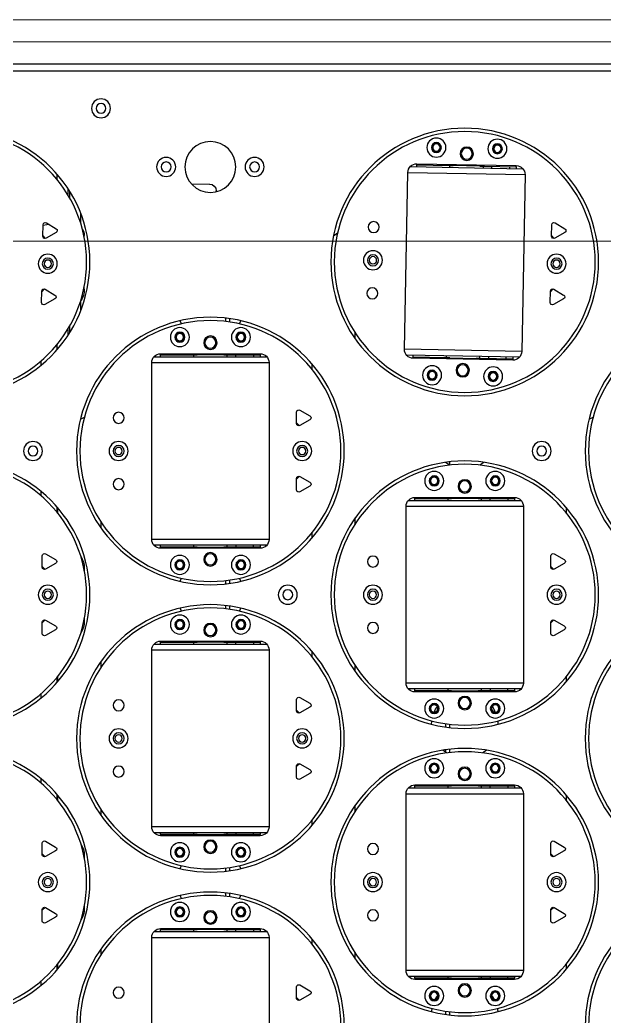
# Model space of a CAD drawing. Header units: millimetres. Extents: x 845401 to 948039, y 511594 to 550263.
# Drawn here: x 909106.5 to 909370.6, y 532141.2 to 532591.8 of the extents above; entities that cross this region are included whole.
import ezdxf

# ---------------------------------------------------------------- set-up
doc = ezdxf.new("R2010")
doc.units = ezdxf.units.MM
doc.layers.add('00', color=7, linetype='Continuous')
doc.layers.add('A-剖-0.10mm.......SECT-L01', color=255, linetype='Continuous', lineweight=18)

# ---------------------------------------------------------------- blocks, each defined once
blk = doc.blocks.new('1260包胶摆轮')
at = {"color": 7, "linetype": 'Continuous', "lineweight": 25}
for p, q in [((4842812.88, 878361.8), (4842812.88, 878281.8)), ((4842865.88, 878281.8), (4842865.88, 878361.8)), ((4842947.66, 878316.92), (4842947.66, 878315.41)), ((4842878.38, 878309.05), (4842879.64, 878310.36)), ((4842884.38, 878307.66), (4842879.88, 878310.26)), ((4842878.38, 878309.4), (4842878.38, 878304.2)), ((4842879.88, 878303.33), (4842884.38, 878305.93)), ((4842762.88, 878303.47), (4842762.88, 878301.51)), ((4842976.88, 878300.8), (4842931.88, 878300.8)), ((4842931.88, 878300.3), (4842931.88, 878300.8)), ((4842946.63, 878300.8), (4842946.63, 878300.3)), ((4842948.38, 878300.8), (4842948.38, 878300.3)), ((4842960.38, 878300.3), (4842960.38, 878300.8)), ((4842962.13, 878300.3), (4842962.13, 878300.8)), ((4842976.88, 878300.8), (4842976.88, 878300.3)), ((4842927.88, 878296.8), (4842927.88, 878216.8)), ((4842928.76, 878299.3), (4842980.01, 878299.3)), ((4842946.63, 878300.3), (4842931.88, 878300.3)), ((4842931.88, 878300.3), (4842931.88, 878299.3)), ((4842947.22, 878300.3), (4842946.63, 878300.3)), ((4842946.88, 878300.3), (4842946.88, 878299.3)), ((4842947.8, 878300.3), (4842947.22, 878300.3)), ((4842948.38, 878300.3), (4842947.8, 878300.3)), ((4842948.38, 878300.3), (4842960.38, 878300.3)), ((4842960.97, 878300.3), (4842960.38, 878300.3)), ((4842961.55, 878300.3), (4842960.97, 878300.3)), ((4842962.13, 878300.3), (4842961.55, 878300.3)), ((4842961.88, 878299.3), (4842961.88, 878300.3)), ((4842976.88, 878300.3), (4842962.13, 878300.3)), ((4842965.88, 878299.3), (4842965.88, 878300.3)), ((4842973.88, 878300.3), (4842973.88, 878299.3)), ((4842976.88, 878299.3), (4842976.88, 878300.3)), ((4842980.88, 878216.8), (4842980.88, 878296.8)), ((4842770.38, 878296.1), (4842770.38, 878293.74)), ((4843000.38, 878296.1), (4843000.38, 878293.74)), ((4842789.88, 878287.01), (4842789.88, 878289.69)), ((4842904.88, 878291.58), (4842904.88, 878288.9)), ((4842885.38, 878284.85), (4842885.38, 878282.5)), ((4842865.01, 878279.3), (4842813.76, 878279.3)), ((4842816.88, 878279.3), (4842816.88, 878278.3)), ((4842816.88, 878277.8), (4842816.88, 878278.3)), ((4842816.88, 878278.3), (4842831.63, 878278.3)), ((4842831.63, 878278.3), (4842831.63, 878277.8)), ((4842831.63, 878278.3), (4842832.22, 878278.3)), ((4842831.88, 878279.3), (4842831.88, 878278.3)), ((4842832.22, 878278.3), (4842832.8, 878278.3)), ((4842832.8, 878278.3), (4842833.38, 878278.3)), ((4842845.38, 878278.3), (4842833.38, 878278.3)), ((4842833.38, 878278.3), (4842833.38, 878277.8)), ((4842845.38, 878277.8), (4842845.38, 878278.3)), ((4842845.38, 878278.3), (4842845.97, 878278.3)), ((4842845.97, 878278.3), (4842846.55, 878278.3)), ((4842846.55, 878278.3), (4842847.13, 878278.3)), ((4842846.88, 878278.3), (4842846.88, 878279.3)), ((4842847.13, 878277.8), (4842847.13, 878278.3)), ((4842847.13, 878278.3), (4842861.88, 878278.3)), ((4842850.88, 878279.3), (4842850.88, 878278.3)), ((4842858.88, 878278.3), (4842858.88, 878279.3)), ((4842861.88, 878278.3), (4842861.88, 878279.3)), ((4842861.88, 878278.3), (4842861.88, 878277.8)), ((4842763.38, 878274.4), (4842763.38, 878269.2)), ((4842769.38, 878272.66), (4842764.88, 878275.26)), ((4842816.88, 878277.8), (4842861.88, 878277.8)), ((4842993.38, 878274.4), (4842993.38, 878269.2)), ((4842999.38, 878272.66), (4842994.88, 878275.26)), ((4842764.64, 878268.23), (4842763.38, 878269.54)), ((4842764.88, 878268.33), (4842769.38, 878270.93)), ((4842994.64, 878268.23), (4842993.38, 878269.54)), ((4842994.88, 878268.33), (4842999.38, 878270.93)), ((4842782.38, 878267.63), (4842782.38, 878268.8)), ((4842846.16, 878261.68), (4842846.16, 878263.19)), ((4842846.16, 878250.41), (4842846.16, 878251.92)), ((4842763.38, 878244.05), (4842764.64, 878245.36)), ((4842763.38, 878244.4), (4842763.38, 878239.2)), ((4842769.38, 878242.66), (4842764.88, 878245.26)), ((4842782.38, 878244.8), (4842782.38, 878245.96)), ((4842993.38, 878244.05), (4842994.64, 878245.36)), ((4842993.38, 878244.4), (4842993.38, 878239.2)), ((4842999.38, 878242.66), (4842994.88, 878245.26)), ((4842764.88, 878238.33), (4842769.38, 878240.93)), ((4842994.88, 878238.33), (4842999.38, 878240.93)), ((4842813.76, 878234.3), (4842865.01, 878234.3)), ((4842861.88, 878235.8), (4842816.88, 878235.8)), ((4842816.88, 878235.3), (4842816.88, 878235.8)), ((4842831.63, 878235.3), (4842816.88, 878235.3)), ((4842816.88, 878235.3), (4842816.88, 878234.3)), ((4842831.63, 878235.8), (4842831.63, 878235.3)), ((4842832.22, 878235.3), (4842831.63, 878235.3)), ((4842831.88, 878235.3), (4842831.88, 878234.3)), ((4842832.8, 878235.3), (4842832.22, 878235.3)), ((4842833.38, 878235.3), (4842832.8, 878235.3)), ((4842833.38, 878235.8), (4842833.38, 878235.3)), ((4842833.38, 878235.3), (4842845.38, 878235.3)), ((4842845.38, 878235.3), (4842845.38, 878235.8)), ((4842845.97, 878235.3), (4842845.38, 878235.3)), ((4842846.55, 878235.3), (4842845.97, 878235.3)), ((4842847.13, 878235.3), (4842846.55, 878235.3)), ((4842846.88, 878234.3), (4842846.88, 878235.3)), ((4842847.13, 878235.3), (4842847.13, 878235.8)), ((4842861.88, 878235.3), (4842847.13, 878235.3)), ((4842850.88, 878234.3), (4842850.88, 878235.3)), ((4842858.88, 878235.3), (4842858.88, 878234.3)), ((4842861.88, 878235.8), (4842861.88, 878235.3)), ((4842861.88, 878234.3), (4842861.88, 878235.3)), ((4842812.88, 878231.8), (4842812.88, 878151.8)), ((4842865.88, 878151.8), (4842865.88, 878231.8)), ((4842885.38, 878231.1), (4842885.38, 878228.74)), ((4842789.88, 878223.9), (4842789.88, 878226.58)), ((4842904.88, 878224.69), (4842904.88, 878222.01)), ((4842770.38, 878219.85), (4842770.38, 878217.5)), ((4843000.38, 878219.85), (4843000.38, 878217.5)), ((4842762.88, 878212.09), (4842762.88, 878210.13)), ((4842980.01, 878214.3), (4842928.76, 878214.3)), ((4842931.88, 878214.3), (4842931.88, 878213.3)), ((4842931.88, 878212.8), (4842931.88, 878213.3)), ((4842931.88, 878213.3), (4842946.63, 878213.3)), ((4842931.88, 878212.8), (4842976.88, 878212.8)), ((4842946.63, 878213.3), (4842946.63, 878212.8)), ((4842946.63, 878213.3), (4842947.22, 878213.3)), ((4842946.88, 878214.3), (4842946.88, 878213.3)), ((4842947.22, 878213.3), (4842947.8, 878213.3)), ((4842947.8, 878213.3), (4842948.38, 878213.3)), ((4842960.38, 878213.3), (4842948.38, 878213.3)), ((4842948.38, 878213.3), (4842948.38, 878212.8)), ((4842960.38, 878212.8), (4842960.38, 878213.3)), ((4842960.38, 878213.3), (4842960.97, 878213.3)), ((4842960.97, 878213.3), (4842961.55, 878213.3)), ((4842961.55, 878213.3), (4842962.13, 878213.3)), ((4842961.88, 878213.3), (4842961.88, 878214.3)), ((4842962.13, 878212.8), (4842962.13, 878213.3)), ((4842962.13, 878213.3), (4842976.88, 878213.3)), ((4842965.88, 878214.3), (4842965.88, 878213.3)), ((4842973.88, 878213.3), (4842973.88, 878214.3)), ((4842976.88, 878213.3), (4842976.88, 878214.3)), ((4842976.88, 878213.3), (4842976.88, 878212.8)), ((4842878.38, 878209.4), (4842878.38, 878204.2)), ((4842884.38, 878207.66), (4842879.88, 878210.26)), ((4842879.64, 878203.23), (4842878.38, 878204.54)), ((4842879.88, 878203.33), (4842884.38, 878205.93)), ((4842947.66, 878198.18), (4842947.66, 878196.67)), ((4842947.66, 878186.92), (4842947.66, 878185.41)), ((4842878.38, 878179.05), (4842879.64, 878180.36)), ((4842878.38, 878179.4), (4842878.38, 878174.2)), ((4842884.38, 878177.66), (4842879.88, 878180.26)), ((4842879.88, 878173.33), (4842884.38, 878175.93)), ((4842762.88, 878173.47), (4842762.88, 878171.51)), ((4842976.88, 878170.8), (4842931.88, 878170.8)), ((4842931.88, 878170.3), (4842931.88, 878170.8)), ((4842946.63, 878170.3), (4842931.88, 878170.3)), ((4842931.88, 878170.3), (4842931.88, 878169.3)), ((4842946.63, 878170.8), (4842946.63, 878170.3)), ((4842947.22, 878170.3), (4842946.63, 878170.3)), ((4842946.88, 878170.3), (4842946.88, 878169.3)), ((4842947.8, 878170.3), (4842947.22, 878170.3)), ((4842948.38, 878170.3), (4842947.8, 878170.3)), ((4842948.38, 878170.8), (4842948.38, 878170.3)), ((4842948.38, 878170.3), (4842960.38, 878170.3)), ((4842960.38, 878170.3), (4842960.38, 878170.8)), ((4842960.97, 878170.3), (4842960.38, 878170.3)), ((4842961.55, 878170.3), (4842960.97, 878170.3)), ((4842962.13, 878170.3), (4842961.55, 878170.3)), ((4842961.88, 878169.3), (4842961.88, 878170.3)), ((4842962.13, 878170.3), (4842962.13, 878170.8)), ((4842976.88, 878170.3), (4842962.13, 878170.3)), ((4842965.88, 878169.3), (4842965.88, 878170.3)), ((4842973.88, 878170.3), (4842973.88, 878169.3)), ((4842976.88, 878170.8), (4842976.88, 878170.3)), ((4842976.88, 878169.3), (4842976.88, 878170.3)), ((4842770.38, 878166.1), (4842770.38, 878163.74)), ((4842927.88, 878166.8), (4842927.88, 878086.8)), ((4842928.76, 878169.3), (4842980.01, 878169.3)), ((4842980.88, 878086.8), (4842980.88, 878166.8)), ((4843000.38, 878166.1), (4843000.38, 878163.74)), ((4842904.88, 878161.58), (4842904.88, 878158.9)), ((4842789.88, 878157.01), (4842789.88, 878159.69)), ((4842885.38, 878154.85), (4842885.38, 878152.5)), ((4842865.01, 878149.3), (4842813.76, 878149.3)), ((4842816.88, 878149.3), (4842816.88, 878148.3)), ((4842816.88, 878147.8), (4842816.88, 878148.3)), ((4842816.88, 878148.3), (4842831.63, 878148.3)), ((4842816.88, 878147.8), (4842861.88, 878147.8)), ((4842831.63, 878148.3), (4842831.63, 878147.8)), ((4842831.63, 878148.3), (4842832.22, 878148.3)), ((4842831.88, 878149.3), (4842831.88, 878148.3)), ((4842832.22, 878148.3), (4842832.8, 878148.3)), ((4842832.8, 878148.3), (4842833.38, 878148.3)), ((4842845.38, 878148.3), (4842833.38, 878148.3)), ((4842833.38, 878148.3), (4842833.38, 878147.8)), ((4842845.38, 878147.8), (4842845.38, 878148.3)), ((4842845.38, 878148.3), (4842845.97, 878148.3)), ((4842845.97, 878148.3), (4842846.55, 878148.3)), ((4842846.55, 878148.3), (4842847.13, 878148.3)), ((4842846.88, 878148.3), (4842846.88, 878149.3)), ((4842847.13, 878148.3), (4842861.88, 878148.3)), ((4842847.13, 878147.8), (4842847.13, 878148.3)), ((4842850.88, 878149.3), (4842850.88, 878148.3)), ((4842858.88, 878148.3), (4842858.88, 878149.3)), ((4842861.88, 878148.3), (4842861.88, 878149.3)), ((4842861.88, 878148.3), (4842861.88, 878147.8)), ((4842763.38, 878144.4), (4842763.38, 878139.2)), ((4842769.38, 878142.66), (4842764.88, 878145.26)), ((4842993.38, 878144.4), (4842993.38, 878139.2)), ((4842999.38, 878142.66), (4842994.88, 878145.26)), ((4842764.64, 878138.23), (4842763.38, 878139.54)), ((4842764.88, 878138.33), (4842769.38, 878140.93)), ((4842782.38, 878137.63), (4842782.38, 878138.8)), ((4842994.64, 878138.23), (4842993.38, 878139.54)), ((4842994.88, 878138.33), (4842999.38, 878140.93)), ((4842846.16, 878131.68), (4842846.16, 878133.19)), ((4842846.16, 878120.41), (4842846.16, 878121.92)), ((4842763.38, 878114.05), (4842764.64, 878115.36)), ((4842763.38, 878114.4), (4842763.38, 878109.2)), ((4842769.38, 878112.66), (4842764.88, 878115.26)), ((4842782.38, 878114.8), (4842782.38, 878115.96)), ((4842993.38, 878114.05), (4842994.64, 878115.36)), ((4842993.38, 878114.4), (4842993.38, 878109.2)), ((4842999.38, 878112.66), (4842994.88, 878115.26)), ((4842764.88, 878108.33), (4842769.38, 878110.93)), ((4842994.88, 878108.33), (4842999.38, 878110.93)), ((4842813.76, 878104.3), (4842865.01, 878104.3)), ((4842861.88, 878105.8), (4842816.88, 878105.8)), ((4842816.88, 878105.3), (4842816.88, 878105.8)), ((4842831.63, 878105.3), (4842816.88, 878105.3)), ((4842816.88, 878105.3), (4842816.88, 878104.3)), ((4842831.63, 878105.8), (4842831.63, 878105.3)), ((4842832.22, 878105.3), (4842831.63, 878105.3)), ((4842831.88, 878105.3), (4842831.88, 878104.3)), ((4842832.8, 878105.3), (4842832.22, 878105.3)), ((4842833.38, 878105.3), (4842832.8, 878105.3)), ((4842833.38, 878105.8), (4842833.38, 878105.3)), ((4842833.38, 878105.3), (4842845.38, 878105.3)), ((4842845.38, 878105.3), (4842845.38, 878105.8)), ((4842845.97, 878105.3), (4842845.38, 878105.3)), ((4842846.55, 878105.3), (4842845.97, 878105.3)), ((4842847.13, 878105.3), (4842846.55, 878105.3)), ((4842846.88, 878104.3), (4842846.88, 878105.3)), ((4842847.13, 878105.3), (4842847.13, 878105.8)), ((4842861.88, 878105.3), (4842847.13, 878105.3)), ((4842850.88, 878104.3), (4842850.88, 878105.3)), ((4842858.88, 878105.3), (4842858.88, 878104.3)), ((4842861.88, 878105.8), (4842861.88, 878105.3)), ((4842861.88, 878104.3), (4842861.88, 878105.3)), ((4842812.88, 878101.8), (4842812.88, 878021.8)), ((4842865.88, 878021.8), (4842865.88, 878101.8)), ((4842885.38, 878101.1), (4842885.38, 878098.74)), ((4842789.88, 878093.9), (4842789.88, 878096.58)), ((4842904.88, 878094.69), (4842904.88, 878092.01)), ((4842770.38, 878089.85), (4842770.38, 878087.5)), ((4843000.38, 878089.85), (4843000.38, 878087.5)), ((4842762.88, 878082.09), (4842762.88, 878080.13)), ((4842884.38, 878077.66), (4842879.88, 878080.26)), ((4842980.01, 878084.3), (4842928.76, 878084.3)), ((4842931.88, 878084.3), (4842931.88, 878083.3)), ((4842931.88, 878083.3), (4842946.63, 878083.3)), ((4842931.88, 878082.8), (4842931.88, 878083.3)), ((4842931.88, 878082.8), (4842976.88, 878082.8)), ((4842946.63, 878083.3), (4842946.63, 878082.8)), ((4842946.63, 878083.3), (4842947.22, 878083.3)), ((4842946.88, 878084.3), (4842946.88, 878083.3)), ((4842947.22, 878083.3), (4842947.8, 878083.3)), ((4842947.8, 878083.3), (4842948.38, 878083.3)), ((4842960.38, 878083.3), (4842948.38, 878083.3)), ((4842948.38, 878083.3), (4842948.38, 878082.8)), ((4842960.38, 878082.8), (4842960.38, 878083.3)), ((4842960.38, 878083.3), (4842960.97, 878083.3)), ((4842960.97, 878083.3), (4842961.55, 878083.3)), ((4842961.55, 878083.3), (4842962.13, 878083.3)), ((4842961.88, 878083.3), (4842961.88, 878084.3)), ((4842962.13, 878083.3), (4842976.88, 878083.3)), ((4842962.13, 878082.8), (4842962.13, 878083.3)), ((4842965.88, 878084.3), (4842965.88, 878083.3)), ((4842973.88, 878083.3), (4842973.88, 878084.3)), ((4842976.88, 878083.3), (4842976.88, 878084.3)), ((4842976.88, 878083.3), (4842976.88, 878082.8)), ((4842878.38, 878079.4), (4842878.38, 878074.2)), ((4842879.88, 878073.33), (4842884.38, 878075.93)), ((4842879.64, 878073.23), (4842878.38, 878074.54)), ((4842947.66, 878068.18), (4842947.66, 878066.67)), ((4842878.38, 878049.05), (4842879.64, 878050.36)), ((4842878.38, 878049.4), (4842878.38, 878044.2)), ((4842884.38, 878047.66), (4842879.88, 878050.26)), ((4842879.88, 878043.33), (4842884.38, 878045.93)), ((4842762.88, 878022.97), (4842762.88, 878021.01)), ((4842885.38, 878024.85), (4842885.38, 878022.5)), ((4842865.01, 878019.3), (4842813.76, 878019.3)), ((4842816.88, 878019.3), (4842816.88, 878018.3)), ((4842816.88, 878017.8), (4842816.88, 878018.3)), ((4842816.88, 878018.3), (4842831.63, 878018.3)), ((4842816.88, 878017.8), (4842861.88, 878017.8)), ((4842831.63, 878018.3), (4842831.63, 878017.8)), ((4842831.63, 878018.3), (4842832.22, 878018.3)), ((4842831.88, 878019.3), (4842831.88, 878018.3)), ((4842832.22, 878018.3), (4842832.8, 878018.3)), ((4842832.8, 878018.3), (4842833.38, 878018.3)), ((4842845.38, 878018.3), (4842833.38, 878018.3)), ((4842833.38, 878018.3), (4842833.38, 878017.8)), ((4842845.38, 878017.8), (4842845.38, 878018.3)), ((4842845.38, 878018.3), (4842845.97, 878018.3)), ((4842845.97, 878018.3), (4842846.55, 878018.3)), ((4842846.55, 878018.3), (4842847.13, 878018.3)), ((4842846.88, 878018.3), (4842846.88, 878019.3)), ((4842847.13, 878018.3), (4842861.88, 878018.3)), ((4842847.13, 878017.8), (4842847.13, 878018.3)), ((4842850.88, 878019.3), (4842850.88, 878018.3)), ((4842858.88, 878018.3), (4842858.88, 878019.3)), ((4842861.88, 878018.3), (4842861.88, 878019.3)), ((4842861.88, 878018.3), (4842861.88, 878017.8)), ((4842927.97, 878018.31), (4842979.21, 878019.27)), ((4842976.06, 878020.71), (4842931.07, 878019.87)), ((4842931.07, 878019.37), (4842931.07, 878019.87)), ((4842945.82, 878019.65), (4842931.07, 878019.37)), ((4842931.07, 878019.37), (4842931.09, 878018.37)), ((4842945.81, 878020.15), (4842945.82, 878019.65)), ((4842946.41, 878019.66), (4842945.82, 878019.65)), ((4842946.07, 878019.65), (4842946.09, 878018.65)), ((4842946.99, 878019.67), (4842946.41, 878019.66)), ((4842947.57, 878019.68), (4842946.99, 878019.67)), ((4842947.56, 878020.18), (4842947.57, 878019.68)), ((4842947.57, 878019.68), (4842959.57, 878019.9)), ((4842959.57, 878019.9), (4842959.56, 878020.4)), ((4842960.16, 878019.91), (4842959.57, 878019.9)), ((4842960.73, 878019.92), (4842960.16, 878019.91)), ((4842961.32, 878019.94), (4842960.73, 878019.92)), ((4842961.09, 878018.93), (4842961.07, 878019.93)), ((4842961.32, 878019.94), (4842961.31, 878020.44)), ((4842976.07, 878020.21), (4842961.32, 878019.94)), ((4842965.09, 878019.01), (4842965.07, 878020.01)), ((4842973.07, 878020.15), (4842973.09, 878019.16)), ((4842976.06, 878020.71), (4842976.07, 878020.21)), ((4842976.09, 878019.21), (4842976.07, 878020.21)), ((4842927.14, 878015.8), (4842928.64, 877935.81)), ((4842981.63, 877936.8), (4842980.13, 878016.79)), ((4842774.89, 878006.8), (4842774.89, 878009.61)), ((4842775.89, 878008.04), (4842775.89, 878005.07)), ((4842904.88, 878011.08), (4842904.88, 878008.4)), ((4842846.16, 878001.68), (4842846.16, 878003.19)), ((4842763.04, 877994.62), (4842763.14, 877989.43)), ((4842769.08, 877993), (4842764.53, 877995.52)), ((4842993.05, 877994.62), (4842993.14, 877989.43)), ((4842999.08, 877993), (4842994.53, 877995.52)), ((4842764.66, 877988.59), (4842769.11, 877991.27)), ((4842994.66, 877988.59), (4842999.11, 877991.27)), ((4842764.41, 877988.48), (4842763.14, 877989.77)), ((4842782.38, 877988.55), (4842782.38, 877987.11)), ((4842994.41, 877988.48), (4842993.14, 877989.77)), ((4842763.61, 877964.29), (4842764.84, 877965.62)), ((4842763.61, 877964.63), (4842763.7, 877959.43)), ((4842769.64, 877963.01), (4842765.09, 877965.52)), ((4842782.38, 877965.48), (4842782.38, 877964.3)), ((4842993.61, 877964.29), (4842994.84, 877965.62)), ((4842993.61, 877964.63), (4842993.71, 877959.43)), ((4842999.64, 877963.01), (4842995.09, 877965.52)), ((4842765.22, 877958.59), (4842769.67, 877961.28)), ((4842995.22, 877958.59), (4842999.67, 877961.28)), ((4842774.89, 877942.99), (4842774.89, 877945.8)), ((4842775.89, 877947.52), (4842775.89, 877944.55)), ((4842839.02, 877941.09), (4842831.02, 877941.2)), ((4842842.07, 877944.48), (4842842.06, 877944.05)), ((4842980.8, 877934.28), (4842929.56, 877933.33)), ((4842932.68, 877933.39), (4842932.7, 877932.39)), ((4842932.7, 877932.39), (4842947.45, 877932.66)), ((4842932.71, 877931.89), (4842932.7, 877932.39)), ((4842932.71, 877931.89), (4842977.7, 877932.73)), ((4842947.45, 877932.66), (4842948.03, 877932.67)), ((4842947.45, 877932.66), (4842947.46, 877932.16)), ((4842947.68, 877933.67), (4842947.7, 877932.67)), ((4842948.03, 877932.67), (4842948.61, 877932.68)), ((4842948.61, 877932.68), (4842949.2, 877932.69)), ((4842961.2, 877932.92), (4842949.2, 877932.69)), ((4842949.2, 877932.69), (4842949.21, 877932.19)), ((4842961.2, 877932.92), (4842961.78, 877932.93)), ((4842961.2, 877932.42), (4842961.2, 877932.92)), ((4842961.78, 877932.93), (4842962.36, 877932.94)), ((4842962.36, 877932.94), (4842962.94, 877932.95)), ((4842962.69, 877932.95), (4842962.68, 877933.95)), ((4842962.94, 877932.95), (4842977.69, 877933.23)), ((4842962.95, 877932.45), (4842962.94, 877932.95)), ((4842966.68, 877934.02), (4842966.69, 877933.02)), ((4842974.69, 877933.17), (4842974.67, 877934.17)), ((4842977.69, 877933.23), (4842977.67, 877934.23)), ((4842977.69, 877933.23), (4842977.7, 877932.73)), ((4841954.98, 877889.9), (4843148.78, 877889.9)), ((4843148.18, 877886.8), (4841955.59, 877886.8))]:
    blk.add_line(p, q, dxfattribs=at)
at = {"color": 8, "linetype": 'Continuous', "lineweight": 25}
for p, q in [((4842945.66, 878315.15), (4842945.66, 878316.67)), ((4842947.22, 878300.8), (4842947.22, 878300.3)), ((4842947.8, 878300.3), (4842947.8, 878300.8)), ((4842960.97, 878300.8), (4842960.97, 878300.3)), ((4842961.55, 878300.3), (4842961.55, 878300.8)), ((4842770.15, 878296.37), (4842770.15, 878294.03)), ((4842980.88, 878296.8), (4842927.88, 878296.8)), ((4842812.88, 878281.8), (4842865.88, 878281.8)), ((4842832.22, 878278.3), (4842832.22, 878277.8)), ((4842832.8, 878277.8), (4842832.8, 878278.3)), ((4842845.97, 878278.3), (4842845.97, 878277.8)), ((4842846.55, 878277.8), (4842846.55, 878278.3)), ((4842848.16, 878263.45), (4842848.16, 878261.94)), ((4842848.16, 878251.66), (4842848.16, 878250.14)), ((4842832.22, 878235.8), (4842832.22, 878235.3)), ((4842832.8, 878235.3), (4842832.8, 878235.8)), ((4842845.97, 878235.8), (4842845.97, 878235.3)), ((4842846.55, 878235.3), (4842846.55, 878235.8)), ((4842865.88, 878231.8), (4842812.88, 878231.8)), ((4842770.15, 878219.56), (4842770.15, 878217.23)), ((4842927.88, 878216.8), (4842980.88, 878216.8)), ((4842947.22, 878213.3), (4842947.22, 878212.8)), ((4842947.8, 878212.8), (4842947.8, 878213.3)), ((4842960.97, 878213.3), (4842960.97, 878212.8)), ((4842961.55, 878212.8), (4842961.55, 878213.3)), ((4842945.66, 878196.93), (4842945.66, 878198)), ((4842945.66, 878185.15), (4842945.66, 878186.67)), ((4842947.22, 878170.8), (4842947.22, 878170.3)), ((4842947.8, 878170.3), (4842947.8, 878170.8)), ((4842960.97, 878170.8), (4842960.97, 878170.3)), ((4842961.55, 878170.3), (4842961.55, 878170.8)), ((4842770.15, 878166.37), (4842770.15, 878164.03)), ((4842980.88, 878166.8), (4842927.88, 878166.8)), ((4842812.88, 878151.8), (4842865.88, 878151.8)), ((4842832.22, 878148.3), (4842832.22, 878147.8)), ((4842832.8, 878147.8), (4842832.8, 878148.3)), ((4842845.97, 878148.3), (4842845.97, 878147.8)), ((4842846.55, 878147.8), (4842846.55, 878148.3)), ((4842848.16, 878133.45), (4842848.16, 878131.94)), ((4842848.16, 878121.66), (4842848.16, 878120.14)), ((4842832.22, 878105.8), (4842832.22, 878105.3)), ((4842832.8, 878105.3), (4842832.8, 878105.8)), ((4842845.97, 878105.8), (4842845.97, 878105.3)), ((4842846.55, 878105.3), (4842846.55, 878105.8)), ((4842865.88, 878101.8), (4842812.88, 878101.8)), ((4842770.15, 878089.56), (4842770.15, 878087.23)), ((4842927.88, 878086.8), (4842980.88, 878086.8)), ((4842947.22, 878083.3), (4842947.22, 878082.8)), ((4842947.8, 878082.8), (4842947.8, 878083.3)), ((4842960.97, 878083.3), (4842960.97, 878082.8)), ((4842961.55, 878082.8), (4842961.55, 878083.3)), ((4842945.66, 878066.93), (4842945.66, 878067)), ((4842812.88, 878021.8), (4842865.88, 878021.8)), ((4842832.22, 878018.3), (4842832.22, 878017.8)), ((4842832.8, 878017.8), (4842832.8, 878018.3)), ((4842845.97, 878018.3), (4842845.97, 878017.8)), ((4842846.55, 878017.8), (4842846.55, 878018.3)), ((4842946.4, 878020.16), (4842946.41, 878019.66)), ((4842946.99, 878019.67), (4842946.98, 878020.17)), ((4842960.15, 878020.41), (4842960.16, 878019.91)), ((4842960.73, 878019.92), (4842960.72, 878020.42)), ((4842770.15, 878015.87), (4842770.15, 878013.53)), ((4842980.13, 878016.79), (4842927.14, 878015.8)), ((4842848.16, 878003.45), (4842848.16, 878001.94)), ((4842780.62, 877994.13), (4842780.62, 877998.6)), ((4842780.62, 877954), (4842780.62, 877958.47)), ((4842770.15, 877939.07), (4842770.15, 877936.73)), ((4842928.64, 877935.81), (4842981.63, 877936.8)), ((4842948.03, 877932.67), (4842948.04, 877932.17)), ((4842948.62, 877932.18), (4842948.61, 877932.68)), ((4842961.78, 877932.93), (4842961.79, 877932.43)), ((4842962.37, 877932.44), (4842962.36, 877932.94))]:
    blk.add_line(p, q, dxfattribs=at)
at = {"color": 7, "linetype": 'Continuous', "lineweight": 25, "flags": 128}
for points in [[(4842939.45, 878315.43), (4842939.48, 878315.08), (4842939.66, 878313.93)], [(4842969.11, 878313.93), (4842969.28, 878315.08), (4842969.32, 878315.43)], [(4842941.08, 878309.87), (4842941.79, 878308.64), (4842942.21, 878308.03)], [(4842966.56, 878308.03), (4842966.97, 878308.64), (4842967.69, 878309.87)], [(4842826.37, 878264.25), (4842826.21, 878263.96), (4842825.67, 878262.87)], [(4842853.1, 878262.87), (4842852.56, 878263.96), (4842852.4, 878264.25)], [(4842825.67, 878250.72), (4842825.7, 878250.66), (4842826.37, 878249.34)], [(4842852.4, 878249.34), (4842853.07, 878250.66), (4842853.1, 878250.72)], [(4842946.2, 878198.37), (4842945.75, 878198.07), (4842944.53, 878197.11)], [(4842964.24, 878197.11), (4842963.01, 878198.07), (4842962.57, 878198.37)], [(4842939.39, 878185.41), (4842939.48, 878184.08), (4842939.51, 878183.89)], [(4842969.26, 878183.89), (4842969.28, 878184.08), (4842969.38, 878185.41)], [(4842826.37, 878134.25), (4842826.21, 878133.96), (4842825.67, 878132.87)], [(4842853.1, 878132.87), (4842852.56, 878133.96), (4842852.4, 878134.25)], [(4842825.67, 878120.72), (4842825.7, 878120.66), (4842826.37, 878119.34)], [(4842852.4, 878119.34), (4842853.07, 878120.66), (4842853.1, 878120.72)], [(4842947.62, 878068.19), (4842945.75, 878067.07), (4842945.58, 878066.94)], [(4842963.19, 878066.94), (4842963.01, 878067.07), (4842961.15, 878068.19)], [(4842780.62, 878047.34), (4842782.08, 878046.61), (4842782.41, 878046.45)], [(4843010.64, 878047.33), (4843012.08, 878046.61), (4843012.41, 878046.45)], [(4842826.37, 878004.25), (4842826.21, 878003.96), (4842825.67, 878002.87)], [(4842853.1, 878002.87), (4842852.56, 878003.96), (4842852.4, 878004.25)], [(4842896.84, 877963.29), (4842896.18, 877963.72), (4842895.03, 877964.57)], [(4842766.5, 877959.37), (4842765.37, 877959.48), (4842763.7, 877959.74)]]:
    blk.add_lwpolyline(points, dxfattribs=at)
at = {"color": 7, "linetype": 'Continuous', "lineweight": 25}
for centre, radius in [((4842839.38, 878321.8), 60.5), ((4843069.38, 878321.8), 60.5), ((4842839.38, 878321.8), 59), ((4843069.38, 878321.8), 59), ((4842724.38, 878256.8), 60.5), ((4842724.38, 878256.8), 59), ((4842954.38, 878256.8), 60.5), ((4842954.38, 878256.8), 59), ((4842940.58, 878308.3), 4.3), ((4842940.58, 878308.3), 2.25), ((4842940.58, 878308.3), 2.02), ((4842940.58, 878308.3), 1.65), ((4842968.18, 878308.3), 4.3), ((4842968.18, 878308.3), 2.25), ((4842968.18, 878308.3), 2.03), ((4842968.18, 878308.3), 1.65), ((4842797.88, 878306.8), 2.5), ((4842954.38, 878305.8), 3.02), ((4842954.38, 878305.8), 2.5), ((4842825.58, 878270.3), 4.3), ((4842839.38, 878272.8), 3.03), ((4842839.38, 878272.8), 2.5), ((4842853.18, 878270.3), 4.3), ((4842912.88, 878271.8), 2.5), ((4842825.58, 878270.3), 2.25), ((4842825.58, 878270.3), 2.03), ((4842825.58, 878270.3), 1.65), ((4842853.18, 878270.3), 2.25), ((4842853.18, 878270.3), 2.03), ((4842853.18, 878270.3), 1.65), ((4842765.88, 878256.8), 4.3), ((4842912.88, 878256.8), 4.3), ((4842995.88, 878256.8), 4.3), ((4842765.88, 878256.8), 2.5), ((4842765.88, 878256.8), 1.65), ((4842912.88, 878256.8), 2.5), ((4842912.88, 878256.8), 1.65), ((4842995.88, 878256.8), 2.5), ((4842995.88, 878256.8), 1.65), ((4842839.38, 878191.8), 60.5), ((4843069.38, 878191.8), 60.5), ((4842839.38, 878191.8), 59), ((4842825.58, 878243.3), 4.3), ((4842853.18, 878243.3), 4.3), ((4843069.38, 878191.8), 59), ((4842825.58, 878243.3), 2.25), ((4842825.58, 878243.3), 2.02), ((4842825.58, 878243.3), 1.65), ((4842839.38, 878240.8), 3.03), ((4842839.38, 878240.8), 2.5), ((4842853.18, 878243.3), 2.25), ((4842853.18, 878243.3), 2.02), ((4842853.18, 878243.3), 1.65), ((4842912.88, 878241.8), 2.5), ((4842954.38, 878207.8), 3.03), ((4842797.88, 878206.8), 2.5), ((4842940.58, 878205.3), 4.3), ((4842940.58, 878205.3), 2.25), ((4842940.58, 878205.3), 2.03), ((4842940.58, 878205.3), 1.65), ((4842954.38, 878207.8), 2.5), ((4842968.18, 878205.3), 4.3), ((4842968.18, 878205.3), 2.25), ((4842968.18, 878205.3), 2.03), ((4842968.18, 878205.3), 1.65), ((4842797.88, 878191.8), 4.3), ((4842797.88, 878191.8), 2.5), ((4842797.88, 878191.8), 1.65), ((4842880.88, 878191.8), 4.3), ((4842880.88, 878191.8), 2.5), ((4842880.88, 878191.8), 1.65), ((4842724.38, 878126.8), 60.5), ((4842724.38, 878126.8), 59), ((4842954.38, 878126.8), 60.5), ((4842954.38, 878126.8), 59), ((4842797.88, 878176.8), 2.5), ((4842940.58, 878178.3), 4.3), ((4842940.58, 878178.3), 2.25), ((4842940.58, 878178.3), 2.02), ((4842940.58, 878178.3), 1.65), ((4842968.18, 878178.3), 4.3), ((4842968.18, 878178.3), 2.25), ((4842968.18, 878178.3), 2.02), ((4842968.18, 878178.3), 1.65), ((4842954.38, 878175.8), 3.03), ((4842954.38, 878175.8), 2.5), ((4842825.58, 878140.3), 4.3), ((4842839.38, 878142.8), 3.03), ((4842839.38, 878142.8), 2.5), ((4842853.18, 878140.3), 4.3), ((4842912.88, 878141.8), 2.5), ((4842825.58, 878140.3), 2.25), ((4842825.58, 878140.3), 2.03), ((4842825.58, 878140.3), 1.65), ((4842853.18, 878140.3), 2.25), ((4842853.18, 878140.3), 2.03), ((4842853.18, 878140.3), 1.65), ((4842765.88, 878126.8), 4.3), ((4842874.38, 878126.8), 4.3), ((4842912.88, 878126.8), 4.3), ((4842995.88, 878126.8), 4.3), ((4842765.88, 878126.8), 2.5), ((4842765.88, 878126.8), 1.65), ((4842874.38, 878126.8), 2.25), ((4842912.88, 878126.8), 2.5), ((4842912.88, 878126.8), 1.65), ((4842995.88, 878126.8), 2.5), ((4842995.88, 878126.8), 1.65), ((4842839.38, 878061.8), 60.5), ((4842839.38, 878061.8), 59), ((4843069.38, 878061.8), 60.5), ((4843069.38, 878061.8), 59), ((4842825.58, 878113.3), 4.3), ((4842853.18, 878113.3), 4.3), ((4842825.58, 878113.3), 2.25), ((4842825.58, 878113.3), 2.03), ((4842825.58, 878113.3), 1.65), ((4842839.38, 878110.8), 3.02), ((4842839.38, 878110.8), 2.5), ((4842853.18, 878113.3), 2.25), ((4842853.18, 878113.3), 2.03), ((4842853.18, 878113.3), 1.65), ((4842912.88, 878111.8), 2.5), ((4842954.38, 878077.8), 3.03), ((4842954.38, 878077.8), 2.5), ((4842797.88, 878076.8), 2.5), ((4842940.58, 878075.3), 4.3), ((4842940.58, 878075.3), 2.25), ((4842940.58, 878075.3), 2.03), ((4842940.58, 878075.3), 1.65), ((4842968.18, 878075.3), 4.3), ((4842968.18, 878075.3), 2.25), ((4842968.18, 878075.3), 2.03), ((4842968.18, 878075.3), 1.65), ((4842759.17, 878061.8), 4.3), ((4842759.17, 878061.8), 2.25), ((4842797.88, 878061.8), 4.3), ((4842797.88, 878061.8), 2.5), ((4842797.88, 878061.8), 1.65), ((4842880.88, 878061.8), 4.3), ((4842880.88, 878061.8), 2.5), ((4842880.88, 878061.8), 1.65), ((4842989.17, 878061.8), 4.3), ((4842989.17, 878061.8), 2.25), ((4842797.88, 878046.8), 2.5), ((4842724.38, 877976.3), 60.5), ((4842724.38, 877976.3), 59), ((4842954.38, 877976.3), 60.5), ((4842954.38, 877976.3), 59), ((4842939.62, 878027.53), 4.3), ((4842967.22, 878028.05), 4.3), ((4842939.62, 878027.53), 2.25), ((4842939.62, 878027.53), 2.03), ((4842939.62, 878027.53), 1.65), ((4842953.47, 878025.29), 3.03), ((4842953.47, 878025.29), 2.5), ((4842967.22, 878028.05), 2.25), ((4842967.22, 878028.05), 2.02), ((4842967.22, 878028.05), 1.65), ((4842825.58, 878010.3), 4.3), ((4842825.58, 878010.3), 2.25), ((4842839.38, 878012.8), 3.03), ((4842839.38, 878012.8), 2.5), ((4842853.18, 878010.3), 4.3), ((4842853.18, 878010.3), 2.25), ((4842825.58, 878010.3), 2.03), ((4842825.58, 878010.3), 1.65), ((4842853.18, 878010.3), 2.03), ((4842853.18, 878010.3), 1.65), ((4842912.61, 877990.52), 2.5), ((4842765.87, 877977.07), 4.3), ((4842995.88, 877977.07), 4.3), ((4842765.87, 877977.07), 2.5), ((4842765.87, 877977.07), 1.65), ((4842912.89, 877975.52), 4.3), ((4842912.89, 877975.52), 2.5), ((4842912.89, 877975.52), 1.65), ((4842995.88, 877977.07), 2.5), ((4842995.88, 877977.07), 1.65), ((4842913.17, 877960.53), 2.5), ((4842839.38, 877933.3), 11.5), ((4842819.38, 877933.3), 4.3), ((4842859.38, 877933.3), 4.3), ((4842819.38, 877933.3), 2.25), ((4842859.38, 877933.3), 2.25), ((4842941.55, 877924.55), 4.3), ((4842941.55, 877924.55), 2.25), ((4842955.3, 877927.31), 3.02), ((4842955.3, 877927.31), 2.5), ((4842969.14, 877925.06), 4.3), ((4842969.14, 877925.06), 2.25), ((4842969.14, 877925.06), 2.03), ((4842941.55, 877924.55), 2.03), ((4842941.55, 877924.55), 1.65), ((4842969.14, 877925.06), 1.65), ((4842789.92, 877906.8), 4.3), ((4842789.92, 877906.8), 2.25)]:
    blk.add_circle(centre, radius, dxfattribs=at)
for centre, radius, start, end in [((4842879.38, 878309.4), 1, 60, 180), ((4842883.88, 878306.8), 1, 300, 60), ((4842879.38, 878304.2), 1, 180, 300), ((4842931.88, 878296.8), 4, 90, 180), ((4842976.88, 878296.8), 4, 0, 90), ((4842816.88, 878281.8), 4, 180, 270), ((4842861.88, 878281.8), 4, 270, 0), ((4842764.38, 878274.4), 1, 60, 180), ((4842772.63, 878268.8), 9.75, 0, 33.4114), ((4842994.38, 878274.4), 1, 60, 180), ((4842768.88, 878271.8), 1, 300, 60), ((4842998.88, 878271.8), 1, 300, 60), ((4842764.38, 878269.2), 1, 180, 300), ((4842994.38, 878269.2), 1, 180, 300), ((4842764.38, 878244.4), 1, 60, 180), ((4842768.88, 878241.8), 1, 300, 60), ((4842772.63, 878244.8), 9.75, 326.5886, 0), ((4842994.38, 878244.4), 1, 60, 180), ((4842998.88, 878241.8), 1, 300, 60), ((4842764.38, 878239.2), 1, 180, 300), ((4842994.38, 878239.2), 1, 180, 300), ((4842816.88, 878231.8), 4, 90, 180), ((4842861.88, 878231.8), 4, 0, 90), ((4842931.88, 878216.8), 4, 180, 270), ((4842976.88, 878216.8), 4, 270, 0), ((4842879.38, 878209.4), 1, 60, 180), ((4842883.88, 878206.8), 1, 300, 60), ((4842879.38, 878204.2), 1, 180, 300), ((4842879.38, 878179.4), 1, 60, 180), ((4842954.38, 878185.8), 15, 202.9547, 214.0916), ((4842954.38, 878185.8), 15, 325.9084, 337.0453), ((4842883.88, 878176.8), 1, 300, 60), ((4842879.38, 878174.2), 1, 180, 300), ((4842931.88, 878166.8), 4, 90, 180), ((4842976.88, 878166.8), 4, 0, 90), ((4842816.88, 878151.8), 4, 180, 270), ((4842861.88, 878151.8), 4, 270, 0), ((4842764.38, 878144.4), 1, 60, 180), ((4842772.63, 878138.8), 9.75, 0, 33.4114), ((4842994.38, 878144.4), 1, 60, 180), ((4842764.38, 878139.2), 1, 180, 300), ((4842768.88, 878141.8), 1, 300, 60), ((4842994.38, 878139.2), 1, 180, 300), ((4842998.88, 878141.8), 1, 300, 60), ((4842764.38, 878114.4), 1, 60, 180), ((4842768.88, 878111.8), 1, 300, 60), ((4842772.63, 878114.8), 9.75, 326.5886, 0), ((4842994.38, 878114.4), 1, 60, 180), ((4842998.88, 878111.8), 1, 300, 60), ((4842764.38, 878109.2), 1, 180, 300), ((4842994.38, 878109.2), 1, 180, 300), ((4842816.88, 878101.8), 4, 90, 180), ((4842861.88, 878101.8), 4, 0, 90), ((4842931.88, 878086.8), 4, 180, 270), ((4842976.88, 878086.8), 4, 270, 0), ((4842879.38, 878079.4), 1, 60, 180), ((4842883.88, 878076.8), 1, 300, 60), ((4842879.38, 878074.2), 1, 180, 300), ((4842879.38, 878049.4), 1, 60, 180), ((4842879.38, 878044.2), 1, 180, 300), ((4842883.88, 878046.8), 1, 300, 60), ((4842816.88, 878021.8), 4, 180, 270), ((4842861.88, 878021.8), 4, 270, 0), ((4842931.14, 878015.87), 4, 91.0706, 181.0706), ((4842976.13, 878016.71), 4, 1.0706, 91.0706), ((4842764.04, 877994.64), 1, 61.0706, 181.0706), ((4842994.05, 877994.64), 1, 61.0706, 181.0706), ((4842768.59, 877992.13), 1, 301.0706, 61.0706), ((4842772.63, 877988.55), 9.75, 0, 34.9867), ((4842998.6, 877992.13), 1, 301.0706, 61.0706), ((4842764.14, 877989.45), 1, 181.0706, 301.0706), ((4842994.14, 877989.45), 1, 181.0706, 301.0706), ((4842764.6, 877964.65), 1, 61.0706, 181.0706), ((4842769.15, 877962.13), 1, 301.0706, 61.0706), ((4842777.38, 877964.3), 5, 325.0056, 0), ((4842994.61, 877964.65), 1, 61.0706, 181.0706), ((4842999.16, 877962.13), 1, 301.0706, 61.0706), ((4842764.7, 877959.45), 1, 181.0706, 301.0706), ((4842994.71, 877959.45), 1, 181.0706, 301.0706), ((4842839.06, 877944.09), 3, 269.2217, 359.2217), ((4842932.63, 877935.88), 4, 181.0706, 271.0706), ((4842977.63, 877936.73), 4, 271.0706, 1.0706)]:
    blk.add_arc(centre, radius, start, end, dxfattribs=at)
blk = doc.blocks.new('小盘摆轮加过渡板')
at = {"layer": 'A-剖-0.10mm.......SECT-L01', "color": 4}
for points in [[(735451.26, 342660.57), (734251.26, 342660.57), (734251.26, 341382.62), (735451.26, 341382.62)], [(735451.26, 342650.57), (734251.26, 342650.57), (734251.26, 341390.57), (735451.26, 341390.57)]]:
    blk.add_lwpolyline(points, close=True, dxfattribs=at)
at = {"layer": 'A-剖-0.10mm.......SECT-L01', "color": 1, "xscale": -1, "rotation": 180}
blk.add_blockref('1260包胶摆轮', (-4107700.62, 1220537.36), dxfattribs=at)
blk = doc.blocks.new('C线')
blk.add_blockref('小盘摆轮加过渡板', (255923.7, 128759, -3.59))
blk = doc.blocks.new('BC线平台')
at = {"layer": 'A-剖-0.10mm.......SECT-L01', "color": 2, "elevation": 0.98}
blk.add_lwpolyline([(776874.46, 364450.44), (808174.13, 364450.46), (808174.13, 364550.46), (776874.46, 364550.44)], close=True, dxfattribs=at)

msp = doc.modelspace()

# ---------------------------------------------------------------- block references
at = {"layer": '00'}
for name, p in [('BC线平台', (120688.34, 168041.31, -0.98)), ('C线', (-81869.83, 61162.22))]:
    msp.add_blockref(name, p, dxfattribs=at)

doc.saveas('drawing.dxf')
